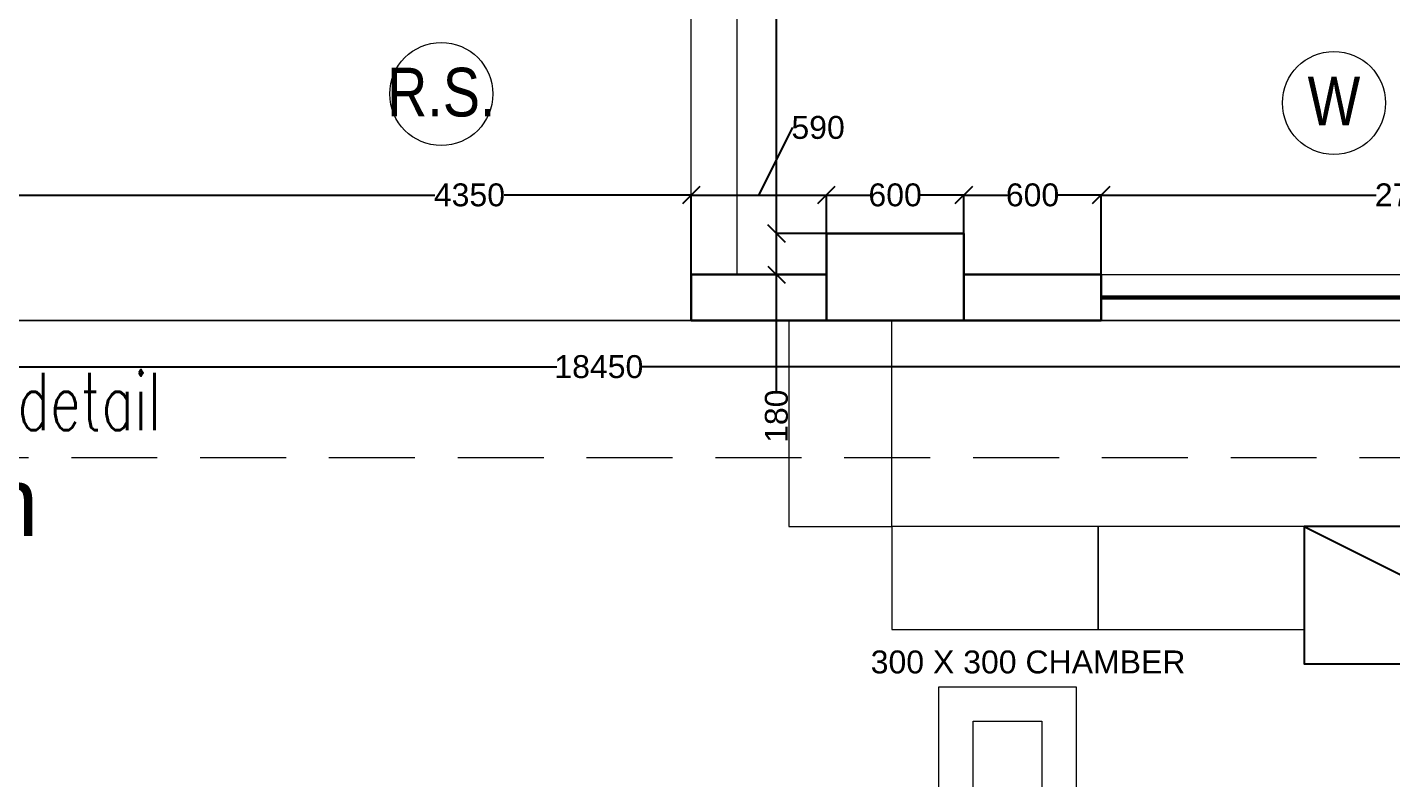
# Model space of a CAD drawing. Header units: inches. Extents: x 148614 to 294443, y 4730 to 138360.
# Drawn here: x 208298 to 214256, y 100182 to 103464 of the extents above; entities that cross this region are included whole.
import ezdxf
from ezdxf.enums import TextEntityAlignment as Align

# ---------------------------------------------------------------- set-up
doc = ezdxf.new("R2010")
doc.units = ezdxf.units.IN
doc.header["$MEASUREMENT"] = 0
doc.linetypes.add('( Hidden )', pattern=[0.375, 0.25, -0.125])
doc.linetypes.add('HIDDEN2', pattern=[0.1875, 0.125, -0.0625])
doc.layers.get('DEFPOINTS').update_dxf_attribs({"color": 40, "lineweight": 15})
for name, color, linetype, lineweight in [('00_after bu', 7, 'Continuous', 13), ('01-PDA MEP', 7, 'Continuous', 15), ('BUILDING  LINE', 46, 'Continuous', 0), ('Column', 32, 'Continuous', 30), ('description text', 34, 'Continuous', 15), ('door window text', 242, 'Continuous', 13), ('dotted gen.& dotted windows', 252, 'HIDDEN2', 15), ('glass', 132, 'Continuous', 25), ('MEP INPUTS', 7, 'Continuous', 15), ('mullion', 6, 'Continuous', 30), ('STR', 32, 'Continuous', 25), ('wall ele', 7, 'Continuous', 15)]:
    doc.layers.add(name, color=color, linetype=linetype, lineweight=lineweight)
doc.layers.add('DIM 02 DMART', color=8, linetype='Continuous')
doc.styles.add('ARIAL', font='arial.ttf')
doc.styles.add('dim center', font='arial.ttf', dxfattribs={"height": 250})
doc.styles.add('dim inside', font='simplex.shx', dxfattribs={"width": 0.7, "height": 100})
doc.styles.add('opning tag', font='ARIALN.TTF', dxfattribs={"height": 175})
doc.dimstyles.new('Dmart', dxfattribs={"dimtxt": 100, "dimasz": 75, "dimexe": 0.0625, "dimexo": 0.0625, "dimgap": 0.09, "dimtad": 0, "dimdec": 0, "dimzin": 0, "dimdsep": 46, "dimtxsty": 'ARIAL', "dimblk": 'OBLIQUE', "dimcen": 0.09, "dimclrt": 252, "dimadec": 0, "dimazin": 0, "dimtfac": 1, "dimtdec": 0, "dimtofl": 0, "dimtmove": 1, "dimatfit": 3, "dimldrblk": 'OBLIQUE', "dimfxl": 1, "dimtolj": 1, "dimtzin": 0, "dimarcsym": 0})

# ---------------------------------------------------------------- blocks, each defined once
blk = doc.blocks.new('adsasda')
at = {"layer": '00_after bu', "insert": (2297987.8, -2970078.7), "char_height": 300, "width": 4174.614, "attachment_point": 1, "style": 'ARIAL'}
blk.add_mtext(' lvl.+1050mm', dxfattribs=at)
blk = doc.blocks.new('_Oblique')
at = {"color": 0, "linetype": 'ByBlock', "lineweight": -2}
blk.add_line((-0.5, -0.5), (0.5, 0.5), dxfattribs=at)
blk = doc.blocks.new('*D165')
at = {"layer": 'DEFPOINTS', "color": 0}
for p in [(211197.6, 102731.2), (206847.6, 102383.5), (211197.6, 102383.5)]:
    blk.add_point(p, dxfattribs=at)
at = {"layer": 'DIM 02 DMART', "color": 0, "lineweight": -2}
for p, q in [((206847.6, 102383.5), (206847.6, 102731.2)), ((206847.6, 102731.2), (210077.7, 102731.2)), ((211197.6, 102731.2), (210380.2, 102731.2)), ((211197.6, 102383.5), (211197.6, 102731.2))]:
    blk.add_line(p, q, dxfattribs=at)
at = {"layer": 'DIM 02 DMART', "color": 0, "lineweight": -2, "xscale": 75, "yscale": 75, "zscale": 75, "rotation": 180}
blk.add_blockref('_Oblique', (206847.6, 102731.2), dxfattribs=at)
at = {"layer": 'DIM 02 DMART', "color": 0, "lineweight": -2, "xscale": 75, "yscale": 75, "zscale": 75}
blk.add_blockref('_Oblique', (211197.6, 102731.2), dxfattribs=at)
at = {"layer": 'DIM 02 DMART', "color": 252, "insert": (210228.9, 102731.2), "char_height": 100, "attachment_point": 5, "style": 'ARIAL'}
blk.add_mtext('\\A1;4350', dxfattribs=at)
blk = doc.blocks.new('*D166')
at = {"layer": 'DEFPOINTS', "color": 0}
for p in [(211787.6, 102731.2), (211787.6, 102563.5), (211197.6, 102383.5)]:
    blk.add_point(p, dxfattribs=at)
at = {"layer": 'DIM 02 DMART', "color": 0, "lineweight": -2}
for p, q in [((211492.6, 102731.2), (211640.8, 103025.7)), ((211640.8, 103025.7), (211641, 103025.7)), ((211197.6, 102383.5), (211197.6, 102731.2)), ((211197.6, 102731.2), (211787.6, 102731.2)), ((211787.6, 102563.5), (211787.6, 102731.2))]:
    blk.add_line(p, q, dxfattribs=at)
at = {"layer": 'DIM 02 DMART', "color": 0, "lineweight": -2, "xscale": 75, "yscale": 75, "zscale": 75, "rotation": 180}
blk.add_blockref('_Oblique', (211197.6, 102731.2), dxfattribs=at)
at = {"layer": 'DIM 02 DMART', "color": 0, "lineweight": -2, "xscale": 75, "yscale": 75, "zscale": 75}
blk.add_blockref('_Oblique', (211787.6, 102731.2), dxfattribs=at)
at = {"layer": 'DIM 02 DMART', "color": 252, "insert": (211751.4, 103025.7), "char_height": 100, "attachment_point": 5, "style": 'ARIAL'}
blk.add_mtext('\\A1;590', dxfattribs=at)
blk = doc.blocks.new('*D167')
at = {"layer": 'DEFPOINTS', "color": 0}
for p in [(212387.6, 102731.2), (211787.6, 102563.5), (212387.6, 102563.5)]:
    blk.add_point(p, dxfattribs=at)
at = {"layer": 'DIM 02 DMART', "color": 0, "lineweight": -2}
for p, q in [((211787.6, 102563.5), (211787.6, 102731.2)), ((211787.6, 102731.2), (211977, 102731.2)), ((212387.6, 102731.2), (212198.3, 102731.2)), ((212387.6, 102563.5), (212387.6, 102731.2))]:
    blk.add_line(p, q, dxfattribs=at)
at = {"layer": 'DIM 02 DMART', "color": 0, "lineweight": -2, "xscale": 75, "yscale": 75, "zscale": 75, "rotation": 180}
blk.add_blockref('_Oblique', (211787.6, 102731.2), dxfattribs=at)
at = {"layer": 'DIM 02 DMART', "color": 0, "lineweight": -2, "xscale": 75, "yscale": 75, "zscale": 75}
blk.add_blockref('_Oblique', (212387.6, 102731.2), dxfattribs=at)
at = {"layer": 'DIM 02 DMART', "color": 252, "insert": (212087.6, 102731.2), "char_height": 100, "attachment_point": 5, "style": 'ARIAL'}
blk.add_mtext('\\A1;600', dxfattribs=at)
blk = doc.blocks.new('*D168')
at = {"layer": 'DEFPOINTS', "color": 0}
for p in [(212987.6, 102731.2), (212387.6, 102563.5), (212987.6, 102383.5)]:
    blk.add_point(p, dxfattribs=at)
at = {"layer": 'DIM 02 DMART', "color": 0, "lineweight": -2}
for p, q in [((212387.6, 102563.5), (212387.6, 102731.2)), ((212387.6, 102731.2), (212577, 102731.2)), ((212987.6, 102731.2), (212798.3, 102731.2)), ((212987.6, 102383.5), (212987.6, 102731.2))]:
    blk.add_line(p, q, dxfattribs=at)
at = {"layer": 'DIM 02 DMART', "color": 0, "lineweight": -2, "xscale": 75, "yscale": 75, "zscale": 75, "rotation": 180}
blk.add_blockref('_Oblique', (212387.6, 102731.2), dxfattribs=at)
at = {"layer": 'DIM 02 DMART', "color": 0, "lineweight": -2, "xscale": 75, "yscale": 75, "zscale": 75}
blk.add_blockref('_Oblique', (212987.6, 102731.2), dxfattribs=at)
at = {"layer": 'DIM 02 DMART', "color": 252, "insert": (212687.6, 102731.2), "char_height": 100, "attachment_point": 5, "style": 'ARIAL'}
blk.add_mtext('\\A1;600', dxfattribs=at)
blk = doc.blocks.new('*D169')
at = {"layer": 'DEFPOINTS', "color": 0}
for p in [(215687.6, 102731.2), (212987.6, 102383.5), (215687.6, 102383.5)]:
    blk.add_point(p, dxfattribs=at)
at = {"layer": 'DIM 02 DMART', "color": 0, "lineweight": -2}
for p, q in [((212987.6, 102383.5), (212987.6, 102731.2)), ((212987.6, 102731.2), (214187.6, 102731.2)), ((215687.6, 102731.2), (214487.7, 102731.2)), ((215687.6, 102383.5), (215687.6, 102731.2))]:
    blk.add_line(p, q, dxfattribs=at)
at = {"layer": 'DIM 02 DMART', "color": 0, "lineweight": -2, "xscale": 75, "yscale": 75, "zscale": 75, "rotation": 180}
blk.add_blockref('_Oblique', (212987.6, 102731.2), dxfattribs=at)
at = {"layer": 'DIM 02 DMART', "color": 0, "lineweight": -2, "xscale": 75, "yscale": 75, "zscale": 75}
blk.add_blockref('_Oblique', (215687.6, 102731.2), dxfattribs=at)
at = {"layer": 'DIM 02 DMART', "color": 252, "insert": (214337.6, 102731.2), "char_height": 100, "attachment_point": 5, "style": 'ARIAL'}
blk.add_mtext('\\A1;2700', dxfattribs=at)
blk = doc.blocks.new('*D200')
at = {"layer": 'DEFPOINTS', "color": 0}
for p in [(202337.6, 102183.5), (220787.6, 102183.5), (220787.6, 101981.1)]:
    blk.add_point(p, dxfattribs=at)
at = {"layer": 'DIM 02 DMART', "color": 0, "lineweight": -2}
for p, q in [((202337.6, 102183.4), (202337.6, 101981)), ((220787.6, 102183.4), (220787.6, 101981)), ((202337.6, 101981.1), (210610.5, 101981.1)), ((220787.6, 101981.1), (210977.3, 101981.1))]:
    blk.add_line(p, q, dxfattribs=at)
at = {"layer": 'DIM 02 DMART', "color": 0, "lineweight": -2, "xscale": 75, "yscale": 75, "zscale": 75, "rotation": 180}
blk.add_blockref('_Oblique', (202337.6, 101981.1), dxfattribs=at)
at = {"layer": 'DIM 02 DMART', "color": 0, "lineweight": -2, "xscale": 75, "yscale": 75, "zscale": 75}
blk.add_blockref('_Oblique', (220787.6, 101981.1), dxfattribs=at)
at = {"layer": 'DIM 02 DMART', "color": 252, "insert": (210793.9, 101981.1), "char_height": 100, "attachment_point": 5, "style": 'ARIAL'}
blk.add_mtext('\\A1;18450', dxfattribs=at)
blk = doc.blocks.new('*D97')
at = {"layer": 'DEFPOINTS', "color": 0}
for p in [(211569.7, 102563.5), (211787.6, 102563.5), (211787.6, 102383.5)]:
    blk.add_point(p, dxfattribs=at)
at = {"layer": 'DIM 02 DMART', "color": 0, "lineweight": -2}
for p, q in [((211787.6, 102563.5), (211569.7, 102563.5)), ((211569.7, 102383.5), (211569.7, 102563.5)), ((211787.6, 102383.5), (211569.7, 102383.5)), ((211569.7, 101870.8), (211569.7, 102383.5))]:
    blk.add_line(p, q, dxfattribs=at)
at = {"layer": 'DIM 02 DMART', "color": 0, "lineweight": -2, "xscale": 75, "yscale": 75, "zscale": 75}
for p, rotation in [((211569.7, 102563.5), 90), ((211569.7, 102383.5), 270)]:
    blk.add_blockref('_Oblique', p, dxfattribs=dict(at, rotation=rotation))
at = {"layer": 'DIM 02 DMART', "color": 252, "insert": (211569.7, 101765.1), "char_height": 100, "attachment_point": 5, "rotation": 90, "style": 'ARIAL'}
blk.add_mtext('\\A1;180', dxfattribs=at)
blk = doc.blocks.new('*D98')
at = {"layer": 'DEFPOINTS', "color": 0}
for p in [(211569.7, 105835.5), (211787.6, 105835.5), (211787.6, 102563.5)]:
    blk.add_point(p, dxfattribs=at)
at = {"layer": 'DIM 02 DMART', "color": 0, "lineweight": -2}
for p, q in [((211787.6, 105835.5), (211569.7, 105835.5)), ((211569.7, 105835.5), (211569.7, 104348.4)), ((211569.7, 102563.5), (211569.7, 104050.6)), ((211787.6, 102563.5), (211569.7, 102563.5))]:
    blk.add_line(p, q, dxfattribs=at)
at = {"layer": 'DIM 02 DMART', "color": 0, "lineweight": -2, "xscale": 75, "yscale": 75, "zscale": 75}
for p, rotation in [((211569.7, 105835.5), 90), ((211569.7, 102563.5), 270)]:
    blk.add_blockref('_Oblique', p, dxfattribs=dict(at, rotation=rotation))
at = {"layer": 'DIM 02 DMART', "color": 252, "insert": (211569.7, 104199.5), "char_height": 100, "attachment_point": 5, "rotation": 90, "style": 'ARIAL'}
blk.add_mtext('\\A1;3272', dxfattribs=at)
blk = doc.blocks.new('opning tag')
at = {"layer": 'door window text', "linetype": 'Continuous'}
blk.add_circle((0, 0), 132.3, dxfattribs=at)
at = {"layer": 'door window text', "style": 'opning tag'}
blk.add_attdef('D1', text='', height=125, dxfattribs=at).set_placement((0, -57.7), align=Align.CENTER)
blk = doc.blocks.new('BT')
at = {"layer": 'STR', "elevation": 196927.6}
blk.add_lwpolyline([(177825.9, 75912.1), (177825.9, 75312.1), (179025.9, 75312.1), (179025.9, 75912.1)], close=True, dxfattribs=at)
blk.add_lwpolyline([(179025.9, 75312.1), (177825.9, 75912.1)], dxfattribs=at)
blk = doc.blocks.new('gr flr')
at = {"layer": 'STR', "color": 1, "lineweight": 5}
for points in [[(2312131.6, -3253648.8), (2311681.6, -3253648.8), (2311681.6, -3254548.8), (2312131.6, -3254548.8)], [(2313031.6, -3254998.8), (2313031.6, -3254548.8), (2312131.6, -3254548.8), (2312131.6, -3254998.8)], [(2313931.6, -3254998.8), (2313931.6, -3254548.8), (2313031.6, -3254548.8), (2313031.6, -3254998.8)]]:
    blk.add_lwpolyline(points, close=True, dxfattribs=at)
at = {"lineweight": 5, "rotation": 180}
blk.add_blockref('BT', (2492957.5, -3179236.7, -196927.6), dxfattribs=at)
blk = doc.blocks.new('A$C3D6316D4')
at = {"layer": 'MEP INPUTS', "color": 3, "lineweight": 9, "ltscale": 1000}
for points in [[(330.7, 600), (930.7, 600), (930.7, 0), (330.7, 0)], [(480.7, 450), (780.7, 450), (780.7, 150), (480.7, 150)]]:
    blk.add_lwpolyline(points, close=True, dxfattribs=at)
at = {"layer": 'MEP INPUTS', "color": 3, "lineweight": 9, "ltscale": 1000, "insert": (33.3, 758.4), "char_height": 100, "attachment_point": 1, "style": 'dim center'}
blk.add_mtext_dynamic_manual_height_columns('300 X 300 CHAMBER', width=3764.688, gutter_width=1250, heights=[0], dxfattribs=at)

msp = doc.modelspace()

# ---------------------------------------------------------------- linework, layer by layer
at = {"layer": 'BUILDING  LINE'}
msp.add_lwpolyline([(202337.6, 128833.5), (235237.6, 128833.5), (239109.7, 102183.4), (202337.6, 102183.4)], close=True, dxfattribs=at)
at = {"layer": 'Column', "ltscale": 20}
msp.add_lwpolyline([(212387.6, 102563.5), (211787.6, 102563.5), (211787.6, 102183.5), (212387.6, 102183.5)], close=True, dxfattribs=at)
at = {"layer": 'dotted gen.& dotted windows', "linetype": '( Hidden )', "ltscale": 1500}
msp.add_lwpolyline([(201737.6, 129433.5), (235756.8, 129433.5), (239803.2, 101583.5), (201737.6, 101583.5)], close=True, dxfattribs=at)
at = {"layer": 'glass', "const_width": 20}
msp.add_lwpolyline([(212987.6, 102283.5), (215687.6, 102283.5)], dxfattribs=at)
at = {"layer": 'mullion'}
for p, q in [((211197.6, 102183.5), (211197.6, 102383.5)), ((211197.6, 102383.5), (211787.6, 102383.5)), ((212387.6, 102383.5), (212987.6, 102383.5)), ((212987.6, 102183.5), (212987.6, 102383.5)), ((211197.6, 102183.5), (211787.6, 102183.5)), ((212387.6, 102183.5), (212987.6, 102183.5))]:
    msp.add_line(p, q, dxfattribs=at)
at = {"layer": 'wall ele'}
for p, q in [((211397.6, 102383.5), (211397.6, 105878.5)), ((211197.6, 102383.5), (211197.6, 105678.5)), ((212987.6, 102383.5), (215687.6, 102383.5)), ((206847.6, 102183.5), (211197.6, 102183.5)), ((212987.6, 102183.5), (215687.6, 102183.5))]:
    msp.add_line(p, q, dxfattribs=at)

# ---------------------------------------------------------------- block references
at = {"layer": '01-PDA MEP'}
msp.add_blockref('gr flr', (-2100057.9, 3355832.3), dxfattribs=at)
at = {"layer": 'DIM 02 DMART'}
msp.add_blockref('adsasda', (-2092143.4, 3071620.1), dxfattribs=at)
at = {"layer": 'door window text', "xscale": 1.699999999953434, "yscale": 1.700000000186265, "zscale": 1.7}
for p, values in [((210106, 103172.5), {'D1': 'R.S.'}), ((214003.7, 103133.2), {'D1': 'W'})]:
    msp.add_blockref('opning tag', p, dxfattribs=at).add_auto_attribs(values)
at = {"layer": 'MEP INPUTS', "color": 3, "lineweight": 9, "ltscale": 1000}
msp.add_blockref('A$C3D6316D4', (211947.7, 99983.5, -1000), dxfattribs=at)

# ---------------------------------------------------------------- texts
at = {"layer": 'description text', "insert": (211853.9, 101954.4), "char_height": 250, "width": 6786.935, "attachment_point": 3, "style": 'dim inside'}
msp.add_mtext('\\pxql;450mm wide platform as/detail', dxfattribs=at)

# ---------------------------------------------------------------- dimensions: what is measured, and where the dimension line sits
at = {"layer": 'DIM 02 DMART'}
dim = msp.add_linear_dim(base=(211569.7, 105835.5), p1=(211787.6, 102563.5), p2=(211787.6, 105835.5), angle=90, dimstyle='Dmart', dxfattribs=at)
dim.commit()
dim.dimension.update_dxf_attribs({"geometry": '*D98', "text_midpoint": (211569.7, 104199.5)})
for base, p1, p2, picture, middle in [((211787.6, 102731.2), (211197.6, 102383.5), (211787.6, 102563.5), '*D166', (211641.1, 103025.7)), ((211197.6, 102731.2), (206847.6, 102383.5), (211197.6, 102383.5), '*D165', (210228.9, 102731.2)), ((220787.6, 101981.1), (202337.6, 102183.5), (220787.6, 102183.5), '*D200', (210793.9, 101981.1))]:
    dim = msp.add_linear_dim(base=base, p1=p1, p2=p2, dimstyle='Dmart', dxfattribs=at)
    dim.commit()
    dim.dimension.update_dxf_attribs({"geometry": picture, "text_midpoint": middle, "dimtype": 160})
for base, p1, p2, picture, middle in [((212387.6, 102731.2), (211787.6, 102563.5), (212387.6, 102563.5), '*D167', (212087.6, 102731.2)), ((212987.6, 102731.2), (212387.6, 102563.5), (212987.6, 102383.5), '*D168', (212687.6, 102731.2)), ((215687.6, 102731.2), (212987.6, 102383.5), (215687.6, 102383.5), '*D169', (214337.6, 102731.2))]:
    dim = msp.add_linear_dim(base=base, p1=p1, p2=p2, dimstyle='Dmart', dxfattribs=at)
    dim.commit()
    dim.dimension.update_dxf_attribs({"geometry": picture, "text_midpoint": middle})
dim = msp.add_linear_dim(base=(211569.7, 102563.5), p1=(211787.6, 102383.5), p2=(211787.6, 102563.5), angle=90, dimstyle='Dmart', dxfattribs=at)
dim.commit()
dim.dimension.update_dxf_attribs({"geometry": '*D97', "text_midpoint": (211619.6, 101765.1), "dimtype": 160})

doc.saveas('drawing.dxf')
